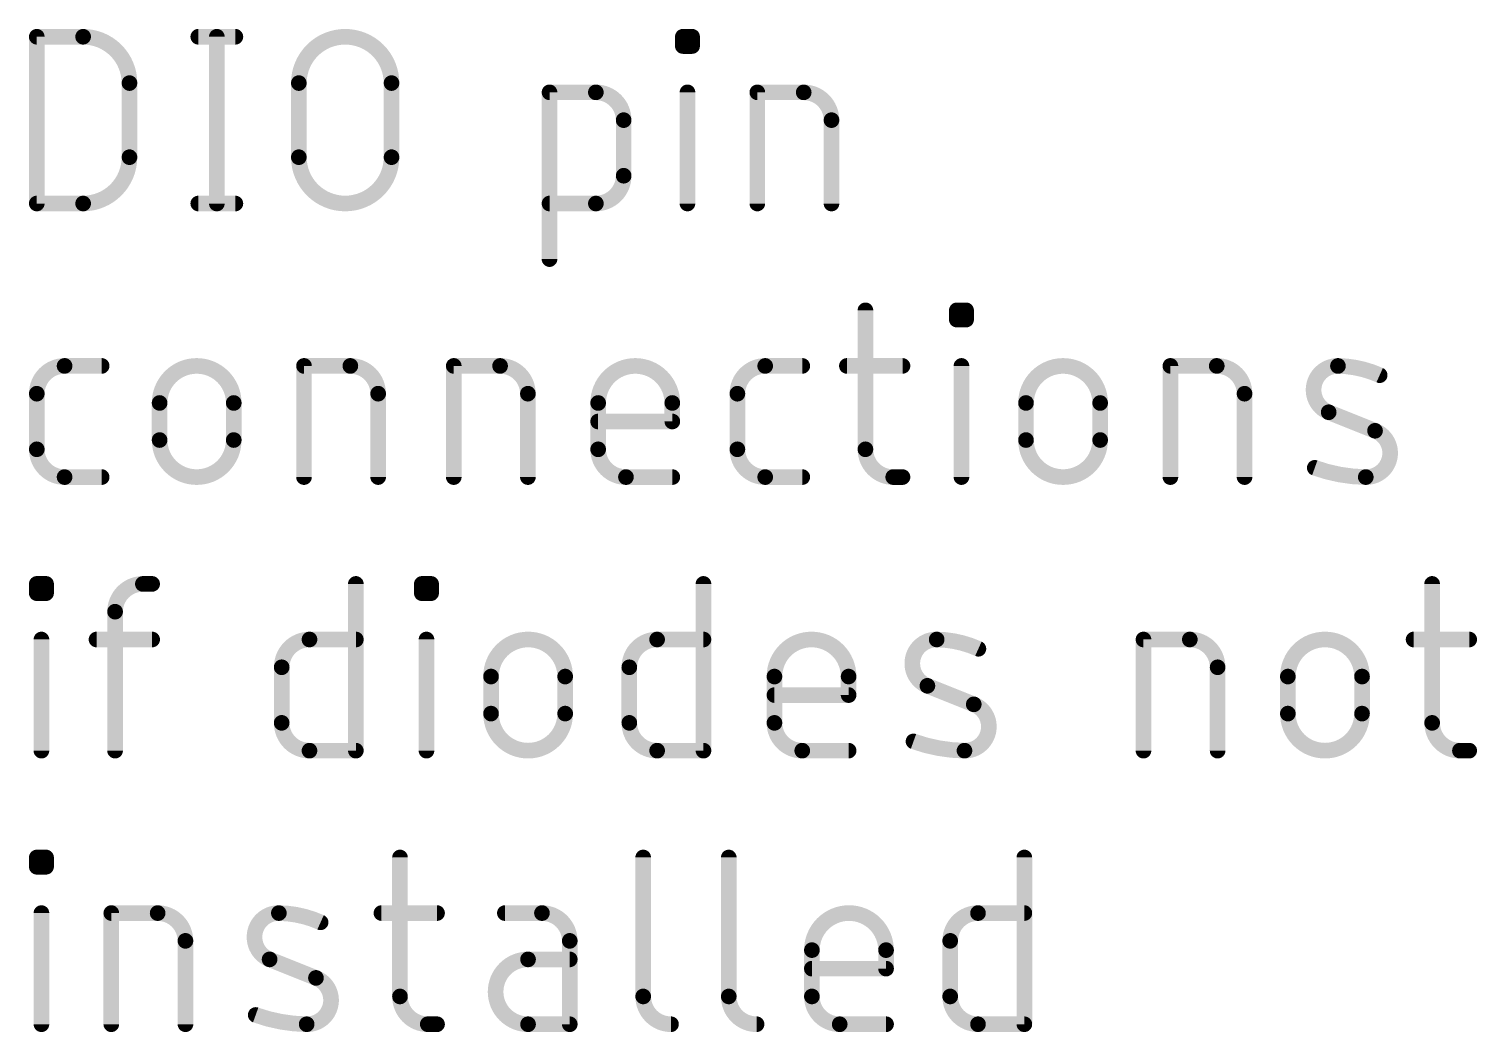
# Model space of a CAD drawing. Extents: x 0 to 264, y 0 to 180.
# Drawn here: x 42.42 to 56.53, y 82.04 to 91.82 of the extents above; entities that cross this region are included whole.
import ezdxf

# ---------------------------------------------------------------- set-up
doc = ezdxf.new("R2010")
doc.units = 0
doc.layers.add('95', color=251, linetype='CONTINUOUS')

msp = doc.modelspace()

# ---------------------------------------------------------------- linework, layer by layer
at = {"layer": '95', "const_width": 0.1524}
for points in [[(42.4942, 90.1192), (42.4942, 91.7448)], [(42.4942, 91.7448), (42.9458, 91.7448)], [(44.0677, 91.7448), (44.429, 91.7448)], [(44.2484, 91.7448), (44.2484, 90.1192)], [(48.7884, 91.6545), (48.7884, 91.7448)], [(48.7884, 91.7448), (48.8787, 91.7448)], [(48.8787, 91.6545), (48.7884, 91.6545)], [(48.8787, 91.7448), (48.8787, 91.6545)], [(43.3973, 91.2932), (43.3973, 90.5708)], [(45.0473, 90.5708), (45.0473, 91.2932)], [(45.9504, 91.2932), (45.9504, 90.5708)], [(47.4896, 89.5773), (47.4896, 91.2029)], [(47.4896, 91.2029), (47.9412, 91.2029)], [(48.8335, 90.1192), (48.8335, 91.2029)], [(49.5143, 90.1192), (49.5143, 91.2029)], [(49.5143, 91.2029), (49.9659, 91.2029)], [(48.2121, 90.932), (48.2121, 90.3901)], [(50.2368, 90.932), (50.2368, 90.1192)], [(42.9458, 90.1192), (42.4942, 90.1192)], [(44.0677, 90.1192), (44.429, 90.1192)], [(47.9412, 90.1192), (47.4896, 90.1192)], [(50.5674, 89.0778), (50.5674, 87.7231)], [(51.4578, 88.9875), (51.4578, 89.0778)], [(51.4578, 89.0778), (51.5481, 89.0778)], [(51.5481, 88.9875), (51.4578, 88.9875)], [(51.5481, 89.0778), (51.5481, 88.9875)], [(42.7651, 88.5359), (43.1264, 88.5359)], [(45.0976, 87.4522), (45.0976, 88.5359)], [(45.0976, 88.5359), (45.5492, 88.5359)], [(46.5566, 87.4522), (46.5566, 88.5359)], [(46.5566, 88.5359), (47.0081, 88.5359)], [(49.5908, 88.5359), (49.952, 88.5359)], [(50.3867, 88.5359), (50.9286, 88.5359)], [(51.503, 87.4522), (51.503, 88.5359)], [(53.5385, 87.4522), (53.5385, 88.5359)], [(53.5385, 88.5359), (53.9901, 88.5359)], [(42.4942, 87.7231), (42.4942, 88.265)], [(45.8201, 88.265), (45.8201, 87.4522)], [(47.279, 88.265), (47.279, 87.4522)], [(49.3198, 87.7231), (49.3198, 88.265)], [(54.261, 88.265), (54.261, 87.4522)], [(43.6908, 87.8134), (43.6908, 88.1747)], [(44.4133, 88.1747), (44.4133, 87.8134)], [(47.9634, 87.7231), (47.9634, 88.1747)], [(48.6859, 88.1747), (48.6859, 87.9941)], [(52.1317, 87.8134), (52.1317, 88.1747)], [(52.8542, 88.1747), (52.8542, 87.8134)], [(48.6859, 87.9941), (47.9634, 87.9941)], [(55.5323, 87.9038), (55.0808, 88.0844)], [(43.1264, 87.4522), (42.7651, 87.4522)], [(48.6859, 87.4522), (48.2343, 87.4522)], [(49.952, 87.4522), (49.5908, 87.4522)], [(50.8383, 87.4522), (50.9286, 87.4522)], [(42.4942, 86.3205), (42.4942, 86.4108)], [(42.4942, 86.4108), (42.5845, 86.4108)], [(42.5845, 86.4108), (42.5845, 86.3205)], [(43.5278, 86.4108), (43.6181, 86.4108)], [(45.6027, 86.4108), (45.6027, 84.7852)], [(46.2457, 86.3205), (46.2457, 86.4108)], [(46.2457, 86.4108), (46.336, 86.4108)], [(46.336, 86.4108), (46.336, 86.3205)], [(48.9894, 86.4108), (48.9894, 84.7852)], [(56.0887, 86.4108), (56.0887, 85.0561)], [(42.5845, 86.3205), (42.4942, 86.3205)], [(46.336, 86.3205), (46.2457, 86.3205)], [(43.2569, 84.7852), (43.2569, 86.1399)], [(42.5394, 84.7852), (42.5394, 85.8689)], [(43.0762, 85.8689), (43.6181, 85.8689)], [(45.1511, 85.8689), (45.6027, 85.8689)], [(46.2908, 84.7852), (46.2908, 85.8689)], [(48.5379, 85.8689), (48.9894, 85.8689)], [(53.2763, 84.7852), (53.2763, 85.8689)], [(53.2763, 85.8689), (53.7278, 85.8689)], [(55.9081, 85.8689), (56.4499, 85.8689)], [(44.8802, 85.0561), (44.8802, 85.598)], [(48.267, 85.0561), (48.267, 85.598)], [(53.9988, 85.598), (53.9988, 84.7852)], [(46.9196, 85.1464), (46.9196, 85.5077)], [(47.6421, 85.5077), (47.6421, 85.1464)], [(49.6811, 85.0561), (49.6811, 85.5077)], [(50.4036, 85.5077), (50.4036, 85.3271)], [(54.6831, 85.1464), (54.6831, 85.5077)], [(55.4056, 85.5077), (55.4056, 85.1464)], [(50.4036, 85.3271), (49.6811, 85.3271)], [(51.6228, 85.2368), (51.1713, 85.4174)], [(45.6027, 84.7852), (45.1511, 84.7852)], [(48.9894, 84.7852), (48.5379, 84.7852)], [(50.4036, 84.7852), (49.952, 84.7852)], [(56.3596, 84.7852), (56.4499, 84.7852)], [(42.4942, 83.6535), (42.4942, 83.7438)], [(42.4942, 83.7438), (42.5845, 83.7438)], [(42.5845, 83.7438), (42.5845, 83.6535)], [(46.0326, 83.7438), (46.0326, 82.3891)], [(48.4022, 83.7438), (48.4022, 82.3891)], [(49.2358, 83.7438), (49.2358, 82.3891)], [(52.1157, 83.7438), (52.1157, 82.1182)], [(42.5845, 83.6535), (42.4942, 83.6535)], [(42.5394, 82.1182), (42.5394, 83.2019)], [(43.2202, 82.1182), (43.2202, 83.2019)], [(43.2202, 83.2019), (43.6717, 83.2019)], [(45.852, 83.2019), (46.3938, 83.2019)], [(47.4159, 83.2019), (47.0547, 83.2019)], [(51.6641, 83.2019), (52.1157, 83.2019)], [(43.9427, 82.931), (43.9427, 82.1182)], [(47.6868, 82.1182), (47.6868, 82.931)], [(51.3932, 82.3891), (51.3932, 82.931)], [(45.214, 82.5698), (44.7625, 82.7504)], [(47.6868, 82.7504), (47.2804, 82.7504)], [(50.0458, 82.3891), (50.0458, 82.8407)], [(50.7683, 82.8407), (50.7683, 82.6601)], [(50.7683, 82.6601), (50.0458, 82.6601)], [(46.3035, 82.1182), (46.3938, 82.1182)], [(47.2804, 82.1182), (47.6868, 82.1182)], [(50.7683, 82.1182), (50.3168, 82.1182)], [(52.1157, 82.1182), (51.6641, 82.1182)]]:
    msp.add_lwpolyline(points, dxfattribs=at)
at = {"layer": '95'}
for points, const_width in [([(42.5323, 91.7448, 1), (42.4561, 91.7448)], 0.0762), ([(42.4942, 91.7829, 1), (42.4942, 91.7067)], 0.0762), ([(43.3973, 91.2932, 0.4142), (42.9458, 91.7448)], 0.1524), ([(42.9458, 91.7829, 1), (42.9458, 91.7067)], 0.0762), ([(42.9458, 91.7067, 1), (42.9458, 91.7829)], 0.0762), ([(44.0677, 91.7829, 1), (44.0677, 91.7067)], 0.0762), ([(44.2865, 91.7448, 1), (44.2103, 91.7448)], 0.0762), ([(44.429, 91.7067, 1), (44.429, 91.7829)], 0.0762), ([(45.9504, 91.2932, 1), (45.0473, 91.2932)], 0.1524), ([(48.8265, 91.7448, 1), (48.7503, 91.7448)], 0.0762), ([(48.7884, 91.7829, 1), (48.7884, 91.7067)], 0.0762), ([(48.7884, 91.6926, 1), (48.7884, 91.6164)], 0.0762), ([(48.9168, 91.7448, 1), (48.8406, 91.7448)], 0.0762), ([(48.8787, 91.7067, 1), (48.8787, 91.7829)], 0.0762), ([(48.8787, 91.6164, 1), (48.8787, 91.6926)], 0.0762), ([(48.7503, 91.6545, 1), (48.8265, 91.6545)], 0.0762), ([(48.8406, 91.6545, 1), (48.9168, 91.6545)], 0.0762), ([(43.4354, 91.2932, 1), (43.3592, 91.2932)], 0.0762), ([(43.3592, 91.2932, 1), (43.4354, 91.2932)], 0.0762), ([(45.0854, 91.2932, 1), (45.0092, 91.2932)], 0.0762), ([(45.0092, 91.2932, 1), (45.0854, 91.2932)], 0.0762), ([(45.9885, 91.2932, 1), (45.9123, 91.2932)], 0.0762), ([(45.9123, 91.2932, 1), (45.9885, 91.2932)], 0.0762), ([(47.5277, 91.2029, 1), (47.4515, 91.2029)], 0.0762), ([(47.4896, 91.241, 1), (47.4896, 91.1648)], 0.0762), ([(48.2121, 90.932, 0.4142), (47.9412, 91.2029)], 0.1524), ([(47.9412, 91.241, 1), (47.9412, 91.1648)], 0.0762), ([(47.9412, 91.1648, 1), (47.9412, 91.241)], 0.0762), ([(48.8716, 91.2029, 1), (48.7954, 91.2029)], 0.0762), ([(49.5524, 91.2029, 1), (49.4762, 91.2029)], 0.0762), ([(49.5143, 91.241, 1), (49.5143, 91.1648)], 0.0762), ([(50.2368, 90.932, 0.4142), (49.9659, 91.2029)], 0.1524), ([(49.9659, 91.241, 1), (49.9659, 91.1648)], 0.0762), ([(49.9659, 91.1648, 1), (49.9659, 91.241)], 0.0762), ([(48.2502, 90.932, 1), (48.174, 90.932)], 0.0762), ([(50.2749, 90.932, 1), (50.1987, 90.932)], 0.0762), ([(48.174, 90.932, 1), (48.2502, 90.932)], 0.0762), ([(50.1987, 90.932, 1), (50.2749, 90.932)], 0.0762), ([(42.9458, 90.1192, 0.4142), (43.3973, 90.5708)], 0.1524), ([(43.4354, 90.5708, 1), (43.3592, 90.5708)], 0.0762), ([(43.3592, 90.5708, 1), (43.4354, 90.5708)], 0.0762), ([(45.0473, 90.5708, 1), (45.9504, 90.5708)], 0.1524), ([(45.0854, 90.5708, 1), (45.0092, 90.5708)], 0.0762), ([(45.0092, 90.5708, 1), (45.0854, 90.5708)], 0.0762), ([(45.9885, 90.5708, 1), (45.9123, 90.5708)], 0.0762), ([(45.9123, 90.5708, 1), (45.9885, 90.5708)], 0.0762), ([(47.9412, 90.1192, 0.4142), (48.2121, 90.3901)], 0.1524), ([(48.2502, 90.3901, 1), (48.174, 90.3901)], 0.0762), ([(48.174, 90.3901, 1), (48.2502, 90.3901)], 0.0762), ([(42.4942, 90.1573, 1), (42.4942, 90.0811)], 0.0762), ([(42.4561, 90.1192, 1), (42.5323, 90.1192)], 0.0762), ([(42.9458, 90.1573, 1), (42.9458, 90.0811)], 0.0762), ([(42.9458, 90.0811, 1), (42.9458, 90.1573)], 0.0762), ([(44.0677, 90.1573, 1), (44.0677, 90.0811)], 0.0762), ([(44.2103, 90.1192, 1), (44.2865, 90.1192)], 0.0762), ([(44.429, 90.0811, 1), (44.429, 90.1573)], 0.0762), ([(47.4896, 90.1573, 1), (47.4896, 90.0811)], 0.0762), ([(47.9412, 90.1573, 1), (47.9412, 90.0811)], 0.0762), ([(47.9412, 90.0811, 1), (47.9412, 90.1573)], 0.0762), ([(48.7954, 90.1192, 1), (48.8716, 90.1192)], 0.0762), ([(49.4762, 90.1192, 1), (49.5524, 90.1192)], 0.0762), ([(50.1987, 90.1192, 1), (50.2749, 90.1192)], 0.0762), ([(47.4515, 89.5773, 1), (47.5277, 89.5773)], 0.0762), ([(50.6055, 89.0778, 1), (50.5293, 89.0778)], 0.0762), ([(51.4959, 89.0778, 1), (51.4197, 89.0778)], 0.0762), ([(51.4578, 89.1159, 1), (51.4578, 89.0397)], 0.0762), ([(51.4578, 89.0256, 1), (51.4578, 88.9494)], 0.0762), ([(51.4197, 88.9875, 1), (51.4959, 88.9875)], 0.0762), ([(51.5862, 89.0778, 1), (51.51, 89.0778)], 0.0762), ([(51.51, 88.9875, 1), (51.5862, 88.9875)], 0.0762), ([(51.5481, 89.0397, 1), (51.5481, 89.1159)], 0.0762), ([(51.5481, 88.9494, 1), (51.5481, 89.0256)], 0.0762), ([(42.7651, 88.5359, 0.4142), (42.4942, 88.265)], 0.1524), ([(42.7651, 88.574, 1), (42.7651, 88.4978)], 0.0762), ([(42.7651, 88.4978, 1), (42.7651, 88.574)], 0.0762), ([(43.1264, 88.4978, 1), (43.1264, 88.574)], 0.0762), ([(44.4133, 88.1747, 1), (43.6908, 88.1747)], 0.1524), ([(45.1357, 88.5359, 1), (45.0595, 88.5359)], 0.0762), ([(45.0976, 88.574, 1), (45.0976, 88.4978)], 0.0762), ([(45.8201, 88.265, 0.4142), (45.5492, 88.5359)], 0.1524), ([(45.5492, 88.574, 1), (45.5492, 88.4978)], 0.0762), ([(45.5492, 88.4978, 1), (45.5492, 88.574)], 0.0762), ([(46.5947, 88.5359, 1), (46.5185, 88.5359)], 0.0762), ([(46.5566, 88.574, 1), (46.5566, 88.4978)], 0.0762), ([(47.279, 88.265, 0.4142), (47.0081, 88.5359)], 0.1524), ([(47.0081, 88.574, 1), (47.0081, 88.4978)], 0.0762), ([(47.0081, 88.4978, 1), (47.0081, 88.574)], 0.0762), ([(48.6859, 88.1747, 1), (47.9634, 88.1747)], 0.1524), ([(49.5908, 88.5359, 0.4142), (49.3198, 88.265)], 0.1524), ([(49.5908, 88.574, 1), (49.5908, 88.4978)], 0.0762), ([(49.5908, 88.4978, 1), (49.5908, 88.574)], 0.0762), ([(49.952, 88.4978, 1), (49.952, 88.574)], 0.0762), ([(50.3867, 88.574, 1), (50.3867, 88.4978)], 0.0762), ([(50.9286, 88.4978, 1), (50.9286, 88.574)], 0.0762), ([(51.5411, 88.5359, 1), (51.4649, 88.5359)], 0.0762), ([(52.8542, 88.1747, 1), (52.1317, 88.1747)], 0.1524), ([(53.5766, 88.5359, 1), (53.5004, 88.5359)], 0.0762), ([(53.5385, 88.574, 1), (53.5385, 88.4978)], 0.0762), ([(54.261, 88.265, 0.4142), (53.9901, 88.5359)], 0.1524), ([(53.9901, 88.574, 1), (53.9901, 88.4978)], 0.0762), ([(53.9901, 88.4978, 1), (53.9901, 88.574)], 0.0762), ([(55.1711, 88.5359, 0.8318), (55.0808, 88.0844)], 0.1524), ([(55.1716, 88.574, 1), (55.1705, 88.4978)], 0.0762), ([(55.5775, 88.4456, 0.1025), (55.1711, 88.5359)], 0.1524), ([(55.1705, 88.4978, 1), (55.1716, 88.574)], 0.0762), ([(55.5618, 88.4109, 1), (55.5931, 88.4804)], 0.0762), ([(42.5323, 88.265, 1), (42.4561, 88.265)], 0.0762), ([(45.8582, 88.265, 1), (45.782, 88.265)], 0.0762), ([(47.3171, 88.265, 1), (47.2409, 88.265)], 0.0762), ([(49.3579, 88.265, 1), (49.2817, 88.265)], 0.0762), ([(54.2991, 88.265, 1), (54.2229, 88.265)], 0.0762), ([(42.4561, 88.265, 1), (42.5323, 88.265)], 0.0762), ([(43.7289, 88.1747, 1), (43.6527, 88.1747)], 0.0762), ([(43.6527, 88.1747, 1), (43.7289, 88.1747)], 0.0762), ([(44.4514, 88.1747, 1), (44.3752, 88.1747)], 0.0762), ([(44.3752, 88.1747, 1), (44.4514, 88.1747)], 0.0762), ([(45.782, 88.265, 1), (45.8582, 88.265)], 0.0762), ([(47.2409, 88.265, 1), (47.3171, 88.265)], 0.0762), ([(48.0015, 88.1747, 1), (47.9253, 88.1747)], 0.0762), ([(47.9253, 88.1747, 1), (48.0015, 88.1747)], 0.0762), ([(48.724, 88.1747, 1), (48.6478, 88.1747)], 0.0762), ([(48.6478, 88.1747, 1), (48.724, 88.1747)], 0.0762), ([(49.2817, 88.265, 1), (49.3579, 88.265)], 0.0762), ([(52.1698, 88.1747, 1), (52.0936, 88.1747)], 0.0762), ([(52.0936, 88.1747, 1), (52.1698, 88.1747)], 0.0762), ([(52.8923, 88.1747, 1), (52.8161, 88.1747)], 0.0762), ([(52.8161, 88.1747, 1), (52.8923, 88.1747)], 0.0762), ([(54.2229, 88.265, 1), (54.2991, 88.265)], 0.0762), ([(47.9634, 88.0322, 1), (47.9634, 87.956)], 0.0762), ([(48.6859, 87.956, 1), (48.6859, 88.0322)], 0.0762), ([(55.0949, 88.1197, 1), (55.0666, 88.049)], 0.0762), ([(55.0666, 88.049, 1), (55.0949, 88.1198)], 0.0762), ([(48.6478, 87.9941, 1), (48.724, 87.9941)], 0.0762), ([(55.442, 87.4522, 0.8318), (55.5323, 87.9038)], 0.1524), ([(55.5465, 87.9391, 1), (55.5182, 87.8684)], 0.0762), ([(55.5182, 87.8684, 1), (55.5465, 87.9391)], 0.0762), ([(42.4942, 87.7231, 0.4142), (42.7651, 87.4522)], 0.1524), ([(42.5323, 87.7231, 1), (42.4561, 87.7231)], 0.0762), ([(42.4561, 87.7231, 1), (42.5323, 87.7231)], 0.0762), ([(43.6908, 87.8134, 1), (44.4133, 87.8134)], 0.1524), ([(43.7289, 87.8134, 1), (43.6527, 87.8134)], 0.0762), ([(43.6527, 87.8134, 1), (43.7289, 87.8134)], 0.0762), ([(44.4514, 87.8134, 1), (44.3752, 87.8134)], 0.0762), ([(44.3752, 87.8134, 1), (44.4514, 87.8134)], 0.0762), ([(47.9634, 87.7231, 0.4142), (48.2343, 87.4522)], 0.1524), ([(48.0015, 87.7231, 1), (47.9253, 87.7231)], 0.0762), ([(47.9253, 87.7231, 1), (48.0015, 87.7231)], 0.0762), ([(49.3198, 87.7231, 0.4142), (49.5908, 87.4522)], 0.1524), ([(49.3579, 87.7231, 1), (49.2817, 87.7231)], 0.0762), ([(49.2817, 87.7231, 1), (49.3579, 87.7231)], 0.0762), ([(50.5674, 87.7231, 0.4142), (50.8383, 87.4522)], 0.1524), ([(50.6055, 87.7231, 1), (50.5293, 87.7231)], 0.0762), ([(50.5293, 87.7231, 1), (50.6055, 87.7231)], 0.0762), ([(52.1317, 87.8134, 1), (52.8542, 87.8134)], 0.1524), ([(52.1698, 87.8134, 1), (52.0936, 87.8134)], 0.0762), ([(52.0936, 87.8134, 1), (52.1698, 87.8134)], 0.0762), ([(52.8923, 87.8134, 1), (52.8161, 87.8134)], 0.0762), ([(52.8161, 87.8134, 1), (52.8923, 87.8134)], 0.0762), ([(54.9582, 87.5784, 1), (54.9324, 87.5067)], 0.0762), ([(54.9453, 87.5425, 0.083), (55.442, 87.4522)], 0.1524), ([(42.7651, 87.4903, 1), (42.7651, 87.4141)], 0.0762), ([(42.7651, 87.4141, 1), (42.7651, 87.4903)], 0.0762), ([(43.1264, 87.4141, 1), (43.1264, 87.4903)], 0.0762), ([(45.0595, 87.4522, 1), (45.1357, 87.4522)], 0.0762), ([(45.782, 87.4522, 1), (45.8582, 87.4522)], 0.0762), ([(46.5185, 87.4522, 1), (46.5947, 87.4522)], 0.0762), ([(47.2409, 87.4522, 1), (47.3171, 87.4522)], 0.0762), ([(48.2343, 87.4903, 1), (48.2343, 87.4141)], 0.0762), ([(48.2343, 87.4141, 1), (48.2343, 87.4903)], 0.0762), ([(48.6859, 87.4141, 1), (48.6859, 87.4903)], 0.0762), ([(49.5908, 87.4903, 1), (49.5908, 87.4141)], 0.0762), ([(49.5908, 87.4141, 1), (49.5908, 87.4903)], 0.0762), ([(49.952, 87.4141, 1), (49.952, 87.4903)], 0.0762), ([(50.8383, 87.4903, 1), (50.8383, 87.4141)], 0.0762), ([(50.8383, 87.4141, 1), (50.8383, 87.4903)], 0.0762), ([(50.9286, 87.4141, 1), (50.9286, 87.4903)], 0.0762), ([(51.4649, 87.4522, 1), (51.5411, 87.4522)], 0.0762), ([(53.5004, 87.4522, 1), (53.5766, 87.4522)], 0.0762), ([(54.2229, 87.4522, 1), (54.2991, 87.4522)], 0.0762), ([(55.4426, 87.4903, 1), (55.4415, 87.4141)], 0.0762), ([(55.4415, 87.4141, 1), (55.4426, 87.4903)], 0.0762), ([(42.5323, 86.4108, 1), (42.4561, 86.4108)], 0.0762), ([(42.4942, 86.4489, 1), (42.4942, 86.3727)], 0.0762), ([(42.6226, 86.4108, 1), (42.5464, 86.4108)], 0.0762), ([(42.5845, 86.3727, 1), (42.5845, 86.4489)], 0.0762), ([(43.5278, 86.4108, 0.4142), (43.2569, 86.1399)], 0.1524), ([(43.5278, 86.4489, 1), (43.5278, 86.3727)], 0.0762), ([(43.5278, 86.3727, 1), (43.5278, 86.4489)], 0.0762), ([(43.6181, 86.3727, 1), (43.6181, 86.4489)], 0.0762), ([(45.6408, 86.4108, 1), (45.5646, 86.4108)], 0.0762), ([(46.2838, 86.4108, 1), (46.2076, 86.4108)], 0.0762), ([(46.2457, 86.4489, 1), (46.2457, 86.3727)], 0.0762), ([(46.3741, 86.4108, 1), (46.2979, 86.4108)], 0.0762), ([(46.336, 86.3727, 1), (46.336, 86.4489)], 0.0762), ([(49.0275, 86.4108, 1), (48.9513, 86.4108)], 0.0762), ([(56.1268, 86.4108, 1), (56.0506, 86.4108)], 0.0762), ([(42.4942, 86.3586, 1), (42.4942, 86.2824)], 0.0762), ([(42.4561, 86.3205, 1), (42.5323, 86.3205)], 0.0762), ([(42.5464, 86.3205, 1), (42.6226, 86.3205)], 0.0762), ([(42.5845, 86.2824, 1), (42.5845, 86.3586)], 0.0762), ([(46.2457, 86.3586, 1), (46.2457, 86.2824)], 0.0762), ([(46.2076, 86.3205, 1), (46.2838, 86.3205)], 0.0762), ([(46.2979, 86.3205, 1), (46.3741, 86.3205)], 0.0762), ([(46.336, 86.2824, 1), (46.336, 86.3586)], 0.0762), ([(43.295, 86.1399, 1), (43.2188, 86.1399)], 0.0762), ([(43.2188, 86.1399, 1), (43.295, 86.1399)], 0.0762), ([(42.5775, 85.8689, 1), (42.5013, 85.8689)], 0.0762), ([(43.0762, 85.907, 1), (43.0762, 85.8308)], 0.0762), ([(43.6181, 85.8308, 1), (43.6181, 85.907)], 0.0762), ([(45.1511, 85.8689, 0.4142), (44.8802, 85.598)], 0.1524), ([(45.1511, 85.907, 1), (45.1511, 85.8308)], 0.0762), ([(45.1511, 85.8308, 1), (45.1511, 85.907)], 0.0762), ([(45.6027, 85.8308, 1), (45.6027, 85.907)], 0.0762), ([(46.3289, 85.8689, 1), (46.2527, 85.8689)], 0.0762), ([(47.6421, 85.5077, 1), (46.9196, 85.5077)], 0.1524), ([(48.5379, 85.8689, 0.4142), (48.267, 85.598)], 0.1524), ([(48.5379, 85.907, 1), (48.5379, 85.8308)], 0.0762), ([(48.5379, 85.8308, 1), (48.5379, 85.907)], 0.0762), ([(48.9894, 85.8308, 1), (48.9894, 85.907)], 0.0762), ([(50.4036, 85.5077, 1), (49.6811, 85.5077)], 0.1524), ([(51.2616, 85.8689, 0.8318), (51.1713, 85.4174)], 0.1524), ([(51.2621, 85.907, 1), (51.261, 85.8308)], 0.0762), ([(51.668, 85.7786, 0.1025), (51.2616, 85.8689)], 0.1524), ([(51.261, 85.8308, 1), (51.2621, 85.907)], 0.0762), ([(53.3144, 85.8689, 1), (53.2382, 85.8689)], 0.0762), ([(53.2763, 85.907, 1), (53.2763, 85.8308)], 0.0762), ([(53.9988, 85.598, 0.4142), (53.7278, 85.8689)], 0.1524), ([(53.7278, 85.907, 1), (53.7278, 85.8308)], 0.0762), ([(53.7278, 85.8308, 1), (53.7278, 85.907)], 0.0762), ([(55.4056, 85.5077, 1), (54.6831, 85.5077)], 0.1524), ([(55.9081, 85.907, 1), (55.9081, 85.8308)], 0.0762), ([(56.4499, 85.8308, 1), (56.4499, 85.907)], 0.0762), ([(51.6523, 85.7439, 1), (51.6836, 85.8134)], 0.0762), ([(44.9183, 85.598, 1), (44.8421, 85.598)], 0.0762), ([(48.3051, 85.598, 1), (48.2289, 85.598)], 0.0762), ([(54.0369, 85.598, 1), (53.9607, 85.598)], 0.0762), ([(44.8421, 85.598, 1), (44.9183, 85.598)], 0.0762), ([(46.9577, 85.5077, 1), (46.8815, 85.5077)], 0.0762), ([(46.8815, 85.5077, 1), (46.9577, 85.5077)], 0.0762), ([(47.6802, 85.5077, 1), (47.604, 85.5077)], 0.0762), ([(47.604, 85.5077, 1), (47.6802, 85.5077)], 0.0762), ([(48.2289, 85.598, 1), (48.3051, 85.598)], 0.0762), ([(49.7192, 85.5077, 1), (49.643, 85.5077)], 0.0762), ([(49.643, 85.5077, 1), (49.7192, 85.5077)], 0.0762), ([(50.4417, 85.5077, 1), (50.3655, 85.5077)], 0.0762), ([(50.3655, 85.5077, 1), (50.4417, 85.5077)], 0.0762), ([(53.9607, 85.598, 1), (54.0369, 85.598)], 0.0762), ([(54.7212, 85.5077, 1), (54.645, 85.5077)], 0.0762), ([(54.645, 85.5077, 1), (54.7212, 85.5077)], 0.0762), ([(55.4437, 85.5077, 1), (55.3675, 85.5077)], 0.0762), ([(55.3675, 85.5077, 1), (55.4437, 85.5077)], 0.0762), ([(49.6811, 85.3652, 1), (49.6811, 85.289)], 0.0762), ([(50.3655, 85.3271, 1), (50.4417, 85.3271)], 0.0762), ([(50.4036, 85.289, 1), (50.4036, 85.3652)], 0.0762), ([(51.1854, 85.4527, 1), (51.1571, 85.382)], 0.0762), ([(51.1571, 85.382, 1), (51.1854, 85.4528)], 0.0762), ([(46.9196, 85.1464, 1), (47.6421, 85.1464)], 0.1524), ([(46.9577, 85.1464, 1), (46.8815, 85.1464)], 0.0762), ([(47.6802, 85.1464, 1), (47.604, 85.1464)], 0.0762), ([(51.5325, 84.7852, 0.8318), (51.6228, 85.2368)], 0.1524), ([(51.637, 85.2721, 1), (51.6087, 85.2014)], 0.0762), ([(51.6087, 85.2014, 1), (51.637, 85.2721)], 0.0762), ([(54.6831, 85.1464, 1), (55.4056, 85.1464)], 0.1524), ([(54.7212, 85.1464, 1), (54.645, 85.1464)], 0.0762), ([(55.4437, 85.1464, 1), (55.3675, 85.1464)], 0.0762), ([(44.8802, 85.0561, 0.4142), (45.1511, 84.7852)], 0.1524), ([(44.9183, 85.0561, 1), (44.8421, 85.0561)], 0.0762), ([(44.8421, 85.0561, 1), (44.9183, 85.0561)], 0.0762), ([(46.8815, 85.1464, 1), (46.9577, 85.1464)], 0.0762), ([(47.604, 85.1464, 1), (47.6802, 85.1464)], 0.0762), ([(48.267, 85.0561, 0.4142), (48.5379, 84.7852)], 0.1524), ([(48.3051, 85.0561, 1), (48.2289, 85.0561)], 0.0762), ([(48.2289, 85.0561, 1), (48.3051, 85.0561)], 0.0762), ([(49.6811, 85.0561, 0.4142), (49.952, 84.7852)], 0.1524), ([(49.7192, 85.0561, 1), (49.643, 85.0561)], 0.0762), ([(49.643, 85.0561, 1), (49.7192, 85.0561)], 0.0762), ([(54.645, 85.1464, 1), (54.7212, 85.1464)], 0.0762), ([(55.3675, 85.1464, 1), (55.4437, 85.1464)], 0.0762), ([(56.0887, 85.0561, 0.4142), (56.3596, 84.7852)], 0.1524), ([(56.1268, 85.0561, 1), (56.0506, 85.0561)], 0.0762), ([(56.0506, 85.0561, 1), (56.1268, 85.0561)], 0.0762), ([(51.0487, 84.9114, 1), (51.0229, 84.8397)], 0.0762), ([(51.0358, 84.8755, 0.083), (51.5325, 84.7852)], 0.1524), ([(42.5013, 84.7852, 1), (42.5775, 84.7852)], 0.0762), ([(43.2188, 84.7852, 1), (43.295, 84.7852)], 0.0762), ([(45.1511, 84.8233, 1), (45.1511, 84.7471)], 0.0762), ([(45.1511, 84.7471, 1), (45.1511, 84.8233)], 0.0762), ([(45.5646, 84.7852, 1), (45.6408, 84.7852)], 0.0762), ([(45.6027, 84.7471, 1), (45.6027, 84.8233)], 0.0762), ([(46.2527, 84.7852, 1), (46.3289, 84.7852)], 0.0762), ([(48.5379, 84.8233, 1), (48.5379, 84.7471)], 0.0762), ([(48.5379, 84.7471, 1), (48.5379, 84.8233)], 0.0762), ([(48.9513, 84.7852, 1), (49.0275, 84.7852)], 0.0762), ([(48.9894, 84.7471, 1), (48.9894, 84.8233)], 0.0762), ([(49.952, 84.8233, 1), (49.952, 84.7471)], 0.0762), ([(49.952, 84.7471, 1), (49.952, 84.8233)], 0.0762), ([(50.4036, 84.7471, 1), (50.4036, 84.8233)], 0.0762), ([(51.5331, 84.8233, 1), (51.532, 84.7471)], 0.0762), ([(51.532, 84.7471, 1), (51.5331, 84.8233)], 0.0762), ([(53.2382, 84.7852, 1), (53.3144, 84.7852)], 0.0762), ([(53.9607, 84.7852, 1), (54.0369, 84.7852)], 0.0762), ([(56.3596, 84.8233, 1), (56.3596, 84.7471)], 0.0762), ([(56.3596, 84.7471, 1), (56.3596, 84.8233)], 0.0762), ([(56.4499, 84.7471, 1), (56.4499, 84.8233)], 0.0762), ([(42.5323, 83.7438, 1), (42.4561, 83.7438)], 0.0762), ([(42.4942, 83.7819, 1), (42.4942, 83.7057)], 0.0762), ([(42.6226, 83.7438, 1), (42.5464, 83.7438)], 0.0762), ([(42.5845, 83.7057, 1), (42.5845, 83.7819)], 0.0762), ([(46.0707, 83.7438, 1), (45.9945, 83.7438)], 0.0762), ([(48.4403, 83.7438, 1), (48.3641, 83.7438)], 0.0762), ([(49.2739, 83.7438, 1), (49.1977, 83.7438)], 0.0762), ([(52.1538, 83.7438, 1), (52.0776, 83.7438)], 0.0762), ([(42.4942, 83.6916, 1), (42.4942, 83.6154)], 0.0762), ([(42.4561, 83.6535, 1), (42.5323, 83.6535)], 0.0762), ([(42.5464, 83.6535, 1), (42.6226, 83.6535)], 0.0762), ([(42.5845, 83.6154, 1), (42.5845, 83.6916)], 0.0762), ([(42.5775, 83.2019, 1), (42.5013, 83.2019)], 0.0762), ([(43.2583, 83.2019, 1), (43.1821, 83.2019)], 0.0762), ([(43.2202, 83.24, 1), (43.2202, 83.1638)], 0.0762), ([(43.9427, 82.931, 0.4142), (43.6717, 83.2019)], 0.1524), ([(43.6717, 83.24, 1), (43.6717, 83.1638)], 0.0762), ([(43.6717, 83.1638, 1), (43.6717, 83.24)], 0.0762), ([(44.8528, 83.2019, 0.8318), (44.7625, 82.7504)], 0.1524), ([(44.8533, 83.24, 1), (44.8522, 83.1638)], 0.0762), ([(45.2592, 83.1116, 0.1025), (44.8528, 83.2019)], 0.1524), ([(44.8522, 83.1638, 1), (44.8533, 83.24)], 0.0762), ([(45.852, 83.24, 1), (45.852, 83.1638)], 0.0762), ([(46.3938, 83.1638, 1), (46.3938, 83.24)], 0.0762), ([(47.0547, 83.24, 1), (47.0547, 83.1638)], 0.0762), ([(47.6868, 82.931, 0.4142), (47.4159, 83.2019)], 0.1524), ([(47.4159, 83.24, 1), (47.4159, 83.1638)], 0.0762), ([(47.4159, 83.1638, 1), (47.4159, 83.24)], 0.0762), ([(50.7683, 82.8407, 1), (50.0458, 82.8407)], 0.1524), ([(51.6641, 83.2019, 0.4142), (51.3932, 82.931)], 0.1524), ([(51.6641, 83.24, 1), (51.6641, 83.1638)], 0.0762), ([(51.6641, 83.1638, 1), (51.6641, 83.24)], 0.0762), ([(52.1157, 83.1638, 1), (52.1157, 83.24)], 0.0762), ([(45.2435, 83.0769, 1), (45.2748, 83.1464)], 0.0762), ([(43.9808, 82.931, 1), (43.9046, 82.931)], 0.0762), ([(43.9046, 82.931, 1), (43.9808, 82.931)], 0.0762), ([(47.7249, 82.931, 1), (47.6487, 82.931)], 0.0762), ([(47.6487, 82.931, 1), (47.7249, 82.931)], 0.0762), ([(51.4313, 82.931, 1), (51.3551, 82.931)], 0.0762), ([(51.3551, 82.931, 1), (51.4313, 82.931)], 0.0762), ([(44.7766, 82.7857, 1), (44.7483, 82.715)], 0.0762), ([(44.7483, 82.715, 1), (44.7766, 82.7858)], 0.0762), ([(47.2804, 82.7504, 1), (47.2804, 82.1182)], 0.1524), ([(47.2804, 82.7885, 1), (47.2804, 82.7123)], 0.0762), ([(47.2804, 82.7123, 1), (47.2804, 82.7885)], 0.0762), ([(47.6868, 82.7123, 1), (47.6868, 82.7885)], 0.0762), ([(50.0839, 82.8407, 1), (50.0077, 82.8407)], 0.0762), ([(50.0077, 82.8407, 1), (50.0839, 82.8407)], 0.0762), ([(50.8064, 82.8407, 1), (50.7302, 82.8407)], 0.0762), ([(50.7302, 82.8407, 1), (50.8064, 82.8407)], 0.0762), ([(50.0458, 82.6982, 1), (50.0458, 82.622)], 0.0762), ([(50.7302, 82.6601, 1), (50.8064, 82.6601)], 0.0762), ([(50.7683, 82.622, 1), (50.7683, 82.6982)], 0.0762), ([(45.1237, 82.1182, 0.8318), (45.214, 82.5698)], 0.1524), ([(45.2282, 82.6051, 1), (45.1999, 82.5344)], 0.0762), ([(45.1999, 82.5344, 1), (45.2282, 82.6051)], 0.0762), ([(46.0326, 82.3891, 0.4142), (46.3035, 82.1182)], 0.1524), ([(46.0707, 82.3891, 1), (45.9945, 82.3891)], 0.0762), ([(45.9945, 82.3891, 1), (46.0707, 82.3891)], 0.0762), ([(48.4022, 82.3891, 0.4142), (48.6731, 82.1182)], 0.1524), ([(48.4403, 82.3891, 1), (48.3641, 82.3891)], 0.0762), ([(48.3641, 82.3891, 1), (48.4403, 82.3891)], 0.0762), ([(49.2358, 82.3891, 0.4142), (49.5068, 82.1182)], 0.1524), ([(49.2739, 82.3891, 1), (49.1977, 82.3891)], 0.0762), ([(49.1977, 82.3891, 1), (49.2739, 82.3891)], 0.0762), ([(50.0458, 82.3891, 0.4142), (50.3168, 82.1182)], 0.1524), ([(50.0839, 82.3891, 1), (50.0077, 82.3891)], 0.0762), ([(50.0077, 82.3891, 1), (50.0839, 82.3891)], 0.0762), ([(51.3932, 82.3891, 0.4142), (51.6641, 82.1182)], 0.1524), ([(51.4313, 82.3891, 1), (51.3551, 82.3891)], 0.0762), ([(51.3551, 82.3891, 1), (51.4313, 82.3891)], 0.0762), ([(44.6399, 82.2444, 1), (44.6141, 82.1727)], 0.0762), ([(44.627, 82.2085, 0.083), (45.1237, 82.1182)], 0.1524), ([(42.5013, 82.1182, 1), (42.5775, 82.1182)], 0.0762), ([(43.1821, 82.1182, 1), (43.2583, 82.1182)], 0.0762), ([(43.9046, 82.1182, 1), (43.9808, 82.1182)], 0.0762), ([(45.1243, 82.1563, 1), (45.1232, 82.0801)], 0.0762), ([(45.1232, 82.0801, 1), (45.1243, 82.1563)], 0.0762), ([(46.3035, 82.1563, 1), (46.3035, 82.0801)], 0.0762), ([(46.3035, 82.0801, 1), (46.3035, 82.1563)], 0.0762), ([(46.3938, 82.0801, 1), (46.3938, 82.1563)], 0.0762), ([(47.2804, 82.1563, 1), (47.2804, 82.0801)], 0.0762), ([(47.2804, 82.0801, 1), (47.2804, 82.1563)], 0.0762), ([(47.6487, 82.1182, 1), (47.7249, 82.1182)], 0.0762), ([(47.6868, 82.0801, 1), (47.6868, 82.1563)], 0.0762), ([(48.6731, 82.0801, 1), (48.6731, 82.1563)], 0.0762), ([(49.5068, 82.0801, 1), (49.5068, 82.1563)], 0.0762), ([(50.3168, 82.1563, 1), (50.3168, 82.0801)], 0.0762), ([(50.3168, 82.0801, 1), (50.3168, 82.1563)], 0.0762), ([(50.7683, 82.0801, 1), (50.7683, 82.1563)], 0.0762), ([(51.6641, 82.1563, 1), (51.6641, 82.0801)], 0.0762), ([(51.6641, 82.0801, 1), (51.6641, 82.1563)], 0.0762), ([(52.0776, 82.1182, 1), (52.1538, 82.1182)], 0.0762), ([(52.1157, 82.0801, 1), (52.1157, 82.1563)], 0.0762)]:
    msp.add_lwpolyline(points, format="xyb", dxfattribs=dict(at, const_width=const_width))

doc.saveas('drawing.dxf')
